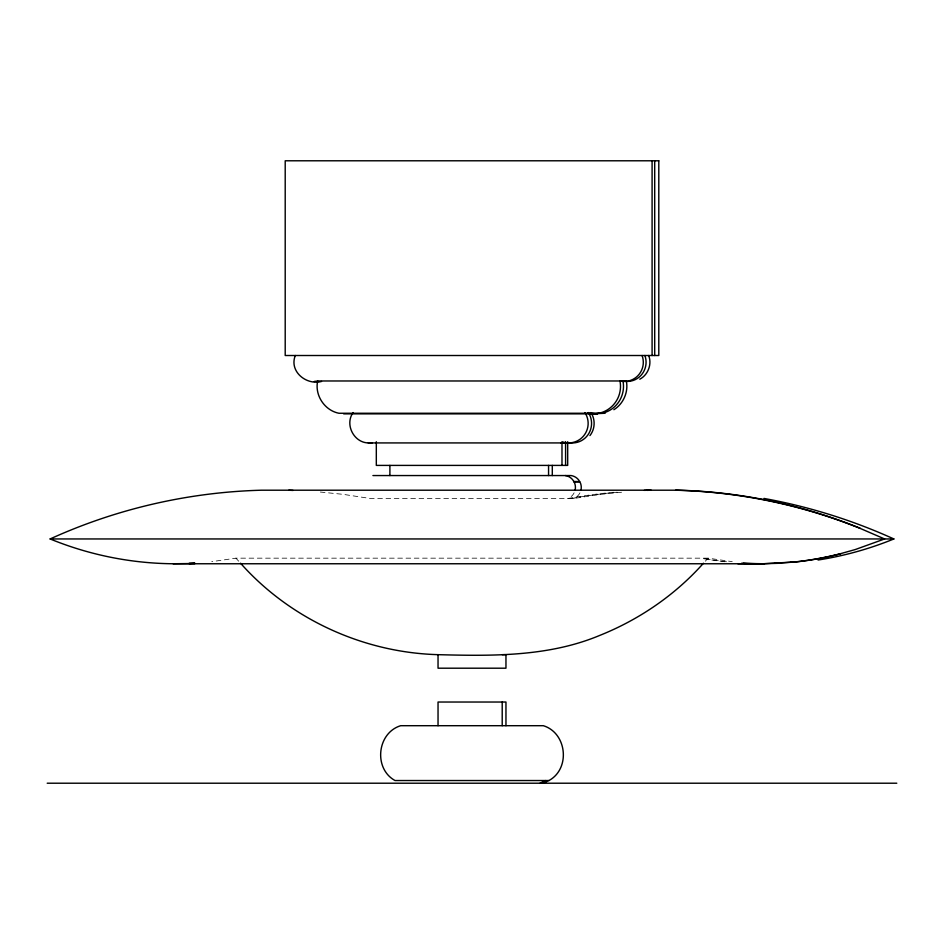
<?xml version="1.0" encoding="UTF-8"?>
<svg xmlns="http://www.w3.org/2000/svg" width="944" height="944" viewBox="0 0 944 944"><rect width="100%" height="100%" fill="white"/><g stroke="black" fill="none" stroke-linecap="round" stroke-linejoin="round"><path stroke-width="0.71" stroke-dasharray="4.72 3.54" d="M705.31 561.196L708.094 558.164L732.225 561.656M708.094 558.164L235.906 558.164L211.775 561.656M320.335 492.036L343.203 494.349L370.19 498.467L573.81 498.467L600.797 494.349L623.665 492.036M235.906 558.164L238.69 561.196M568.052 498.467A533.679 531.802 90 0 1 615.936 492.06M574.117 492.839A11.989 11.953 -90 0 1 568.052 498.479M724.709 561.751A324.299 323.155 -90 0 1 700.861 558.164M571.58 498.467A542.765 530.292 90 0 1 618.945 492.06M726.514 561.751A329.822 322.246 -90 0 1 702.926 558.164M579.958 492.839A11.965 11.953 -90 0 1 573.81 498.467"/><path stroke-width="1.42" d="M613.883 409.708C623.418 403.843 628.586 391.961 626.332 380.975L317.668 380.975C314.541 395.241 324.618 410.463 338.931 413.26L605.069 413.26L591.546 413.861M295.319 355.51C288.888 371.393 306.34 385.577 321.538 381.459M353.08 412.587C344.584 424.375 353.74 442.594 368.231 442.925L573.492 442.925A19.564 19.116 -90 0 0 588.372 412.552M589.941 435.573C595.121 429.095 595.534 419.478 590.92 412.587M703.457 563.214C675.184 595.027 639.147 619.642 599.676 635.442C548.617 656.788 492.32 656.08 438.04 654.664C363.428 652.611 290.138 619.122 240.543 563.214M548.983 780.535C570.695 768.628 566.978 732.933 543.319 725.7L400.681 725.7C377.022 732.933 373.305 768.628 395.017 780.535L548.983 780.535L543.319 783.213M639.784 379.205C648.091 374.898 652.115 364.231 648.681 355.51M540.015 783.213L545.42 780.535M757.053 563.757L173.118 563.757C131.027 563.391 89.066 554.93 50.126 538.953C116.395 508.792 188.694 492.143 261.476 490.207L677.922 490.207A542.47 530.009 -90 0 1 860.102 528.239L859.795 528.239A533.879 532.003 -90 0 0 675.574 490.207M763.944 498.432C808.713 506.539 852.432 520.179 893.874 538.953C869.53 548.901 844.03 555.981 818.047 560.016M737.878 563.757L762.953 563.757L794.116 562.022A324.358 323.214 90 0 0 840.195 553.774L855.229 549.561L884.611 538.953L859.795 528.239M314.246 381.459L317.668 380.975M194.629 563.12L188.906 563.485L195.101 563.485L173.118 563.757M368.231 442.925L372.337 442.748M502.208 654.664L505.217 654.664M790.836 562.152L795.155 562.022A329.716 322.14 -90 0 0 840.715 553.774L840.195 553.774M774.717 563.32L795.155 562.022L794.116 562.022M343.663 413.861L597.528 413.861L590.602 413.106M569.48 442.748L560.653 442.748L564.311 442.925M372.915 475.552L571.085 475.552A12.06 12.048 -90 0 1 578.377 479.587L579.663 481.511L573.834 481.511M565.35 475.552A11.93 11.883 -90 0 1 572.56 479.599L574.117 481.936L579.958 481.936A11.965 11.953 -90 0 1 580.938 490.196M50.126 538.953L893.874 538.953M778.564 563.261L779.768 563.261L762.953 563.757M47.2 783.213L896.8 783.213M288.77 490.219L293.077 490.432M587.416 413.201L594.283 413.861L598.968 413.26A27.482 27.376 -90 0 0 619.96 380.987A19.14 19.069 -90 0 0 642.062 355.534M654.699 160.787L654.699 355.51M652.092 160.787L652.092 355.51M567.686 441.721L567.686 465.404L376.314 465.404L376.314 441.721M565.586 441.721L565.586 465.404M561.987 465.404L561.987 441.721A19.529 19.458 -90 0 0 584.926 412.622M552.299 465.404L552.299 475.552M548.558 465.404L548.558 475.552M505.96 654.664L505.96 668.199L438.04 668.199L438.04 654.664M505.96 725.7L505.96 702.029L438.04 702.029L438.04 725.7M502.208 702.029L502.208 725.7M389.896 465.404L389.896 475.552M644.304 490.349A533.679 531.802 90 0 1 648.575 490.219M574.117 481.947A11.989 11.953 -90 0 1 575.097 490.196M741.677 563.202A324.299 323.155 -90 0 0 747.353 563.485L764.333 563.757A329.822 322.246 -90 0 1 743.294 563.202M647.006 490.349A542.765 530.292 90 0 1 651.218 490.219M644.882 355.487A19.21 18.762 -90 0 1 622.969 380.916A27.494 26.869 -90 0 1 602.154 413.224M658.794 160.787L285.206 160.787L285.206 355.51L658.794 355.51L658.794 160.787"/></g></svg>
